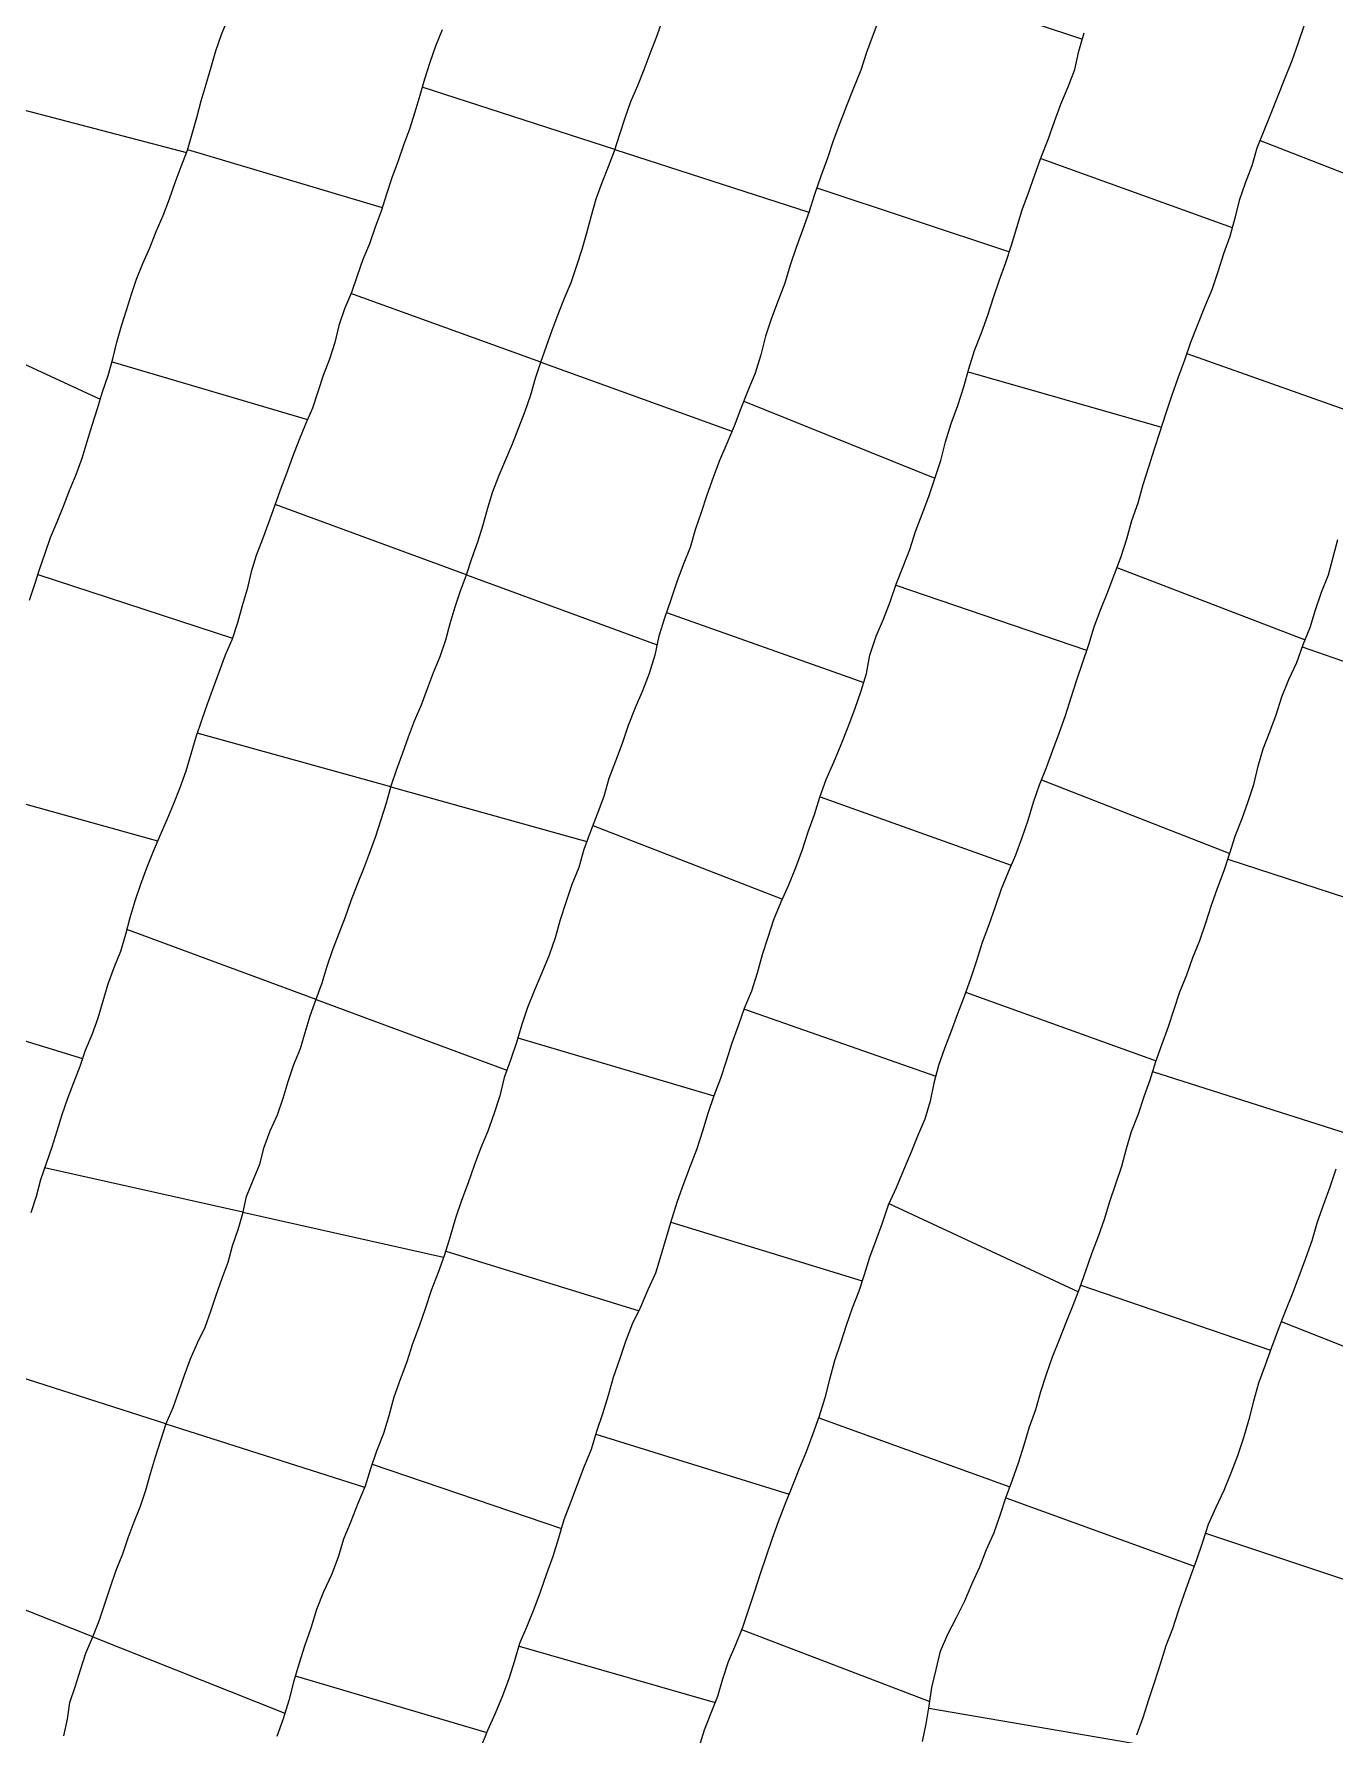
# Model space of a CAD drawing. Extents: x 703186 to 703989, y 1560402 to 1561368.
# Drawn here: x 703897.27 to 703926.13, y 1560793.98 to 1560831.71 of the extents above; entities that cross this region are included whole.
import ezdxf

# ---------------------------------------------------------------- set-up
doc = ezdxf.new("R2010")
doc.units = 0
doc.layers.add('10124_2002_REAL', color=30, linetype='Continuous')
doc.layers.add('AGROCAD PLL', color=7, linetype='Continuous')

msp = doc.modelspace()

# ---------------------------------------------------------------- linework, layer by layer
at = {"layer": '10124_2002_REAL'}
for points in [[(703897.1716, 1560819.1558), (703897.2854, 1560819.509), (703897.3999, 1560819.8584), (703897.5171, 1560820.1993), (703897.6382, 1560820.5461), (703897.7811, 1560820.8889), (703897.9246, 1560821.2404), (703898.0582, 1560821.585), (703898.2025, 1560821.9398), (703898.3408, 1560822.3039), (703898.449, 1560822.6748), (703898.559, 1560823.0338), (703898.6768, 1560823.4054), (703898.7892, 1560823.779), (703898.9121, 1560824.1354), (703899.021, 1560824.5039), (703899.11, 1560824.8749), (703899.2104, 1560825.2374), (703899.3244, 1560825.5901), (703899.4316, 1560825.939), (703899.5449, 1560826.2771), (703899.6857, 1560826.6202), (703899.8385, 1560826.9693), (703899.9767, 1560827.335), (703900.1368, 1560827.6882), (703900.2726, 1560828.0542), (703900.4032, 1560828.4174), (703900.5361, 1560828.7752), (703900.6724, 1560829.1368), (703900.7788, 1560829.4949), (703900.8798, 1560829.8612), (703900.9751, 1560830.2303), (703901.0884, 1560830.6023), (703901.2013, 1560830.9739), (703901.3037, 1560831.3378), (703901.4269, 1560831.7032), (703901.5763, 1560832.064)], [(703916.0318, 1560832.0921), (703915.8888, 1560831.7043), (703915.7419, 1560831.3047), (703915.6125, 1560830.9099), (703915.4481, 1560830.5077), (703915.2937, 1560830.1189), (703915.1483, 1560829.7355), (703914.9996, 1560829.3438), (703914.8728, 1560828.9558), (703914.7236, 1560828.5567), (703914.589, 1560828.1516), (703914.4571, 1560827.7528), (703914.3165, 1560827.358), (703914.1758, 1560826.9734), (703914.049, 1560826.584), (703913.924, 1560826.1861), (703913.7761, 1560825.8021), (703913.6302, 1560825.4097), (703913.5019, 1560825.0082), (703913.3916, 1560824.5929), (703913.2677, 1560824.1888), (703913.1076, 1560823.7947), (703912.9512, 1560823.4073), (703912.8011, 1560823.0171), (703912.6391, 1560822.6315), (703912.4791, 1560822.2542), (703912.3373, 1560821.8735), (703912.2008, 1560821.4863), (703912.0695, 1560821.0978), (703911.9391, 1560820.7179), (703911.8243, 1560820.3257), (703911.6716, 1560819.9419), (703911.5293, 1560819.5594), (703911.3995, 1560819.1606), (703911.2573, 1560818.7584), (703911.1343, 1560818.353), (703911.0408, 1560817.9372), (703910.9146, 1560817.5286), (703910.7665, 1560817.1423), (703910.6069, 1560816.765), (703910.4541, 1560816.3742), (703910.3193, 1560815.9775), (703910.1732, 1560815.5847), (703910.0233, 1560815.2003), (703909.9137, 1560814.8003), (703909.7652, 1560814.4086), (703909.614, 1560814.0203), (703909.4704, 1560813.6216), (703909.3544, 1560813.2274), (703909.2039, 1560812.8452), (703909.0726, 1560812.4498), (703908.9417, 1560812.0636), (703908.8304, 1560811.6648), (703908.6966, 1560811.2766), (703908.5329, 1560810.8861), (703908.3747, 1560810.5017), (703908.2149, 1560810.1196), (703908.0944, 1560809.7441), (703907.9764, 1560809.3466), (703907.8377, 1560808.9546), (703907.701, 1560808.5662), (703907.6071, 1560808.1566), (703907.4752, 1560807.7555), (703907.3374, 1560807.3727), (703907.177, 1560806.9948), (703907.0361, 1560806.6181), (703906.9, 1560806.2287), (703906.7562, 1560805.8405), (703906.621, 1560805.4489), (703906.5036, 1560805.0415), (703906.3772, 1560804.6321), (703906.2337, 1560804.2425), (703906.0793, 1560803.8441), (703905.9484, 1560803.4384), (703905.8132, 1560803.05), (703905.664, 1560802.6605), (703905.5389, 1560802.2614), (703905.3931, 1560801.8653), (703905.2565, 1560801.475), (703905.1403, 1560801.0647), (703905.0244, 1560800.6673), (703904.872, 1560800.2803), (703904.7378, 1560799.8854), (703904.6143, 1560799.4983), (703904.4536, 1560799.1147), (703904.301, 1560798.721), (703904.1378, 1560798.3263), (703904.0158, 1560797.9303), (703903.8682, 1560797.5349), (703903.6954, 1560797.1578), (703903.5407, 1560796.7679), (703903.4127, 1560796.3535), (703903.2714, 1560795.9543), (703903.143, 1560795.5543), (703903.0254, 1560795.1578), (703902.9243, 1560794.7506), (703902.7994, 1560794.343), (703902.6571, 1560793.9493)], [(703906.3232, 1560831.8054), (703906.1782, 1560831.4421), (703906.0481, 1560831.08), (703905.9336, 1560830.7119), (703905.8332, 1560830.3453), (703905.7155, 1560829.978), (703905.6028, 1560829.6021), (703905.4646, 1560829.2495), (703905.3466, 1560828.8962), (703905.2113, 1560828.525), (703905.0874, 1560828.1569), (703904.9697, 1560827.7825), (703904.8393, 1560827.4257), (703904.7125, 1560827.0614), (703904.5626, 1560826.7095), (703904.4375, 1560826.3483), (703904.3112, 1560825.9785), (703904.1616, 1560825.6169), (703904.0349, 1560825.2485), (703903.943, 1560824.8693), (703903.8242, 1560824.5008), (703903.6826, 1560824.1394), (703903.5642, 1560823.7769), (703903.4466, 1560823.4163), (703903.2909, 1560823.057), (703903.1428, 1560822.6956), (703903.0044, 1560822.3317), (703902.873, 1560821.963), (703902.7294, 1560821.5981), (703902.607, 1560821.238), (703902.4755, 1560820.87), (703902.3369, 1560820.5056), (703902.1978, 1560820.1481), (703902.0881, 1560819.7816), (703901.996, 1560819.4), (703901.8877, 1560819.0277), (703901.7824, 1560818.6547), (703901.6633, 1560818.2878), (703901.5135, 1560817.9328), (703901.3762, 1560817.5706), (703901.2448, 1560817.2098), (703901.1154, 1560816.8457), (703900.9867, 1560816.4819), (703900.8578, 1560816.115), (703900.7496, 1560815.7415), (703900.6403, 1560815.363), (703900.5085, 1560814.9953), (703900.3662, 1560814.6353), (703900.2157, 1560814.2794), (703900.0587, 1560813.9274), (703899.9106, 1560813.576), (703899.7671, 1560813.2129), (703899.6362, 1560812.8448), (703899.5088, 1560812.477), (703899.3968, 1560812.1099), (703899.3028, 1560811.736), (703899.1857, 1560811.3616), (703899.0415, 1560811.0013), (703898.9053, 1560810.6372), (703898.7936, 1560810.2609), (703898.6851, 1560809.8836), (703898.5516, 1560809.5155), (703898.4049, 1560809.1652), (703898.2871, 1560808.8093), (703898.1459, 1560808.4489), (703898.01, 1560808.1025), (703897.8872, 1560807.7404), (703897.7761, 1560807.3798), (703897.6654, 1560807.0217), (703897.5364, 1560806.66), (703897.4167, 1560806.3001), (703897.3149, 1560805.9274), (703897.1969, 1560805.5622)], [(703897.9306, 1560793.9612), (703898.0103, 1560794.3319), (703898.0672, 1560794.7024), (703898.1901, 1560795.0723), (703898.3044, 1560795.4268), (703898.4234, 1560795.7982), (703898.5761, 1560796.1569), (703898.7182, 1560796.515), (703898.8417, 1560796.8947), (703898.97, 1560797.2703), (703899.0964, 1560797.6358), (703899.2409, 1560797.9986), (703899.3622, 1560798.3555), (703899.4954, 1560798.7133), (703899.6347, 1560799.0589), (703899.7532, 1560799.4126), (703899.8516, 1560799.7824), (703899.9682, 1560800.1508), (703900.0818, 1560800.5197), (703900.2005, 1560800.8915), (703900.358, 1560801.2471), (703900.4865, 1560801.6046), (703900.6066, 1560801.9637), (703900.743, 1560802.3234), (703900.8995, 1560802.6779), (703901.0668, 1560803.03), (703901.1923, 1560803.3829), (703901.3151, 1560803.7422), (703901.4418, 1560804.1131), (703901.5748, 1560804.471), (703901.6768, 1560804.8312), (703901.796, 1560805.1949), (703901.9003, 1560805.5533), (703901.9842, 1560805.9274), (703902.1334, 1560806.2886), (703902.2792, 1560806.6449), (703902.3799, 1560807.0212), (703902.5071, 1560807.3837), (703902.6756, 1560807.7369), (703902.8016, 1560808.1108), (703902.909, 1560808.4813), (703903.0331, 1560808.8519), (703903.1833, 1560809.2109), (703903.2862, 1560809.5676), (703903.3936, 1560809.9356), (703903.5287, 1560810.3013), (703903.6623, 1560810.6661), (703903.774, 1560811.0367), (703903.9005, 1560811.4059), (703904.0421, 1560811.7711), (703904.1774, 1560812.1313), (703904.3034, 1560812.4895), (703904.4465, 1560812.8519), (703904.5842, 1560813.201), (703904.7172, 1560813.5574), (703904.8511, 1560813.9197), (703904.9704, 1560814.29), (703905.0888, 1560814.6628), (703905.1926, 1560815.0371), (703905.3229, 1560815.4061), (703905.4532, 1560815.7645), (703905.5814, 1560816.1235), (703905.715, 1560816.48), (703905.866, 1560816.836), (703906.001, 1560817.1929), (703906.1365, 1560817.5514), (703906.281, 1560817.9066), (703906.4046, 1560818.2723), (703906.5056, 1560818.6379), (703906.6102, 1560819.0031), (703906.7357, 1560819.3612), (703906.8663, 1560819.7174), (703906.9872, 1560820.0798), (703907.1189, 1560820.4454), (703907.2321, 1560820.8234), (703907.3397, 1560821.1996), (703907.4529, 1560821.5674), (703907.5882, 1560821.9278), (703907.7395, 1560822.2749), (703907.8887, 1560822.6223), (703908.029, 1560822.9848), (703908.1645, 1560823.3464), (703908.2919, 1560823.7118), (703908.3943, 1560824.0775), (703908.5115, 1560824.4327), (703908.6406, 1560824.7897), (703908.765, 1560825.1447), (703908.8975, 1560825.4972), (703909.038, 1560825.8526), (703909.1862, 1560826.2037), (703909.3107, 1560826.5755), (703909.428, 1560826.9401), (703909.532, 1560827.3059), (703909.6357, 1560827.6845), (703909.7433, 1560828.0585), (703909.8742, 1560828.4168), (703910.0165, 1560828.7706), (703910.147, 1560829.1238), (703910.2661, 1560829.4916), (703910.3843, 1560829.8528), (703910.5139, 1560830.2121), (703910.6654, 1560830.5694), (703910.8088, 1560830.9232), (703910.9419, 1560831.281), (703911.0798, 1560831.6393), (703911.2036, 1560831.9934)], [(703907.1857, 1560793.7056), (703907.3399, 1560794.0872), (703907.5116, 1560794.4633), (703907.668, 1560794.8566), (703907.8119, 1560795.2377), (703907.9367, 1560795.6314), (703908.0475, 1560796.0161), (703908.2107, 1560796.3973), (703908.3637, 1560796.7821), (703908.5098, 1560797.1575), (703908.6473, 1560797.5627), (703908.7875, 1560797.9506), (703908.9144, 1560798.3558), (703909.0344, 1560798.761), (703909.1823, 1560799.1468), (703909.3307, 1560799.541), (703909.4737, 1560799.9322), (703909.635, 1560800.3206), (703909.7596, 1560800.7228), (703909.8879, 1560801.1142), (703910.0125, 1560801.5201), (703910.1264, 1560801.9174), (703910.2634, 1560802.3185), (703910.4022, 1560802.7193), (703910.5452, 1560803.1019), (703910.7358, 1560803.4781), (703910.8937, 1560803.8617), (703911.062, 1560804.2345), (703911.1868, 1560804.6285), (703911.2988, 1560805.0286), (703911.4202, 1560805.4239), (703911.5446, 1560805.8236), (703911.688, 1560806.2138), (703911.8313, 1560806.6052), (703911.982, 1560806.9925), (703912.1098, 1560807.3834), (703912.2292, 1560807.774), (703912.3586, 1560808.1653), (703912.5048, 1560808.5549), (703912.6329, 1560808.9374), (703912.757, 1560809.3334), (703912.9012, 1560809.7192), (703913.0349, 1560810.1013), (703913.1918, 1560810.49), (703913.323, 1560810.8847), (703913.4327, 1560811.2913), (703913.5568, 1560811.682), (703913.6799, 1560812.0725), (703913.8495, 1560812.4603), (703914.0164, 1560812.8402), (703914.1711, 1560813.2248), (703914.316, 1560813.6243), (703914.4453, 1560814.0139), (703914.5822, 1560814.3996), (703914.7069, 1560814.7864), (703914.8471, 1560815.1796), (703915.0162, 1560815.5639), (703915.1775, 1560815.9529), (703915.333, 1560816.346), (703915.4798, 1560816.7369), (703915.6201, 1560817.1418), (703915.7402, 1560817.5304), (703915.8154, 1560817.9337), (703915.9525, 1560818.356), (703916.1149, 1560818.7365), (703916.2629, 1560819.1163), (703916.3976, 1560819.5123), (703916.5509, 1560819.9001), (703916.7024, 1560820.2819), (703916.8274, 1560820.6768), (703916.9745, 1560821.0634), (703917.1237, 1560821.4517), (703917.2541, 1560821.8511), (703917.387, 1560822.249), (703917.4932, 1560822.6635), (703917.6211, 1560823.0721), (703917.7667, 1560823.4741), (703917.8969, 1560823.8873), (703918.0118, 1560824.2886), (703918.1375, 1560824.6888), (703918.2903, 1560825.0862), (703918.4295, 1560825.4751), (703918.5578, 1560825.866), (703918.6905, 1560826.2627), (703918.8341, 1560826.6411), (703918.955, 1560827.0284), (703919.0716, 1560827.4207), (703919.1959, 1560827.8109), (703919.3368, 1560828.1918), (703919.4724, 1560828.5884), (703919.6141, 1560828.9815), (703919.7674, 1560829.3734), (703919.9075, 1560829.7725), (703920.0521, 1560830.1578), (703920.2168, 1560830.5375), (703920.3582, 1560830.9266), (703920.4528, 1560831.3341), (703920.5716, 1560831.7398)], [(703925.449, 1560831.9076), (703925.3125, 1560831.5188), (703925.1792, 1560831.1172), (703925.0206, 1560830.7312), (703924.8674, 1560830.3402), (703924.7117, 1560829.9503), (703924.553, 1560829.5648), (703924.4025, 1560829.1773), (703924.2845, 1560828.7894), (703924.1401, 1560828.404), (703924.0083, 1560828.0195), (703923.9119, 1560827.6282), (703923.8019, 1560827.2238), (703923.6573, 1560826.8389), (703923.5345, 1560826.4375), (703923.3985, 1560826.0376), (703923.2412, 1560825.6557), (703923.0798, 1560825.2616), (703922.931, 1560824.8704), (703922.7909, 1560824.4752), (703922.6491, 1560824.0755), (703922.5032, 1560823.6806), (703922.3749, 1560823.2806), (703922.2499, 1560822.8893), (703922.1201, 1560822.505), (703921.9953, 1560822.1022), (703921.8708, 1560821.7096), (703921.7577, 1560821.3091), (703921.6183, 1560820.9113), (703921.5104, 1560820.5055), (703921.3821, 1560820.1152), (703921.2321, 1560819.724), (703921.0862, 1560819.3353), (703920.9316, 1560818.9508), (703920.7863, 1560818.5563), (703920.6614, 1560818.1616), (703920.5279, 1560817.7687), (703920.3953, 1560817.3783), (703920.271, 1560816.9861), (703920.1464, 1560816.587), (703920.0045, 1560816.1981), (703919.8673, 1560815.819), (703919.7238, 1560815.4367), (703919.5732, 1560815.0499), (703919.4342, 1560814.6638), (703919.316, 1560814.2691), (703919.1865, 1560813.8798), (703919.0443, 1560813.4948), (703918.8853, 1560813.1235), (703918.7301, 1560812.7472), (703918.5974, 1560812.3537), (703918.4542, 1560811.9549), (703918.3058, 1560811.5597), (703918.1796, 1560811.1563), (703918.0456, 1560810.7542), (703917.904, 1560810.3613), (703917.7595, 1560809.9783), (703917.6204, 1560809.595), (703917.4676, 1560809.2136), (703917.3347, 1560808.8359), (703917.235, 1560808.4403), (703917.1508, 1560808.0424), (703917.0329, 1560807.6435), (703916.8732, 1560807.2651), (703916.7224, 1560806.895), (703916.5622, 1560806.5137), (703916.3993, 1560806.1199), (703916.2211, 1560805.7365), (703916.0859, 1560805.3377), (703915.9452, 1560804.9512), (703915.8081, 1560804.5751), (703915.6855, 1560804.1932), (703915.5658, 1560803.8246), (703915.4202, 1560803.4497), (703915.2905, 1560803.0621), (703915.1631, 1560802.6721), (703915.0281, 1560802.2792), (703914.916, 1560801.8678), (703914.8143, 1560801.4611), (703914.6918, 1560801.0572), (703914.5492, 1560800.6624), (703914.4005, 1560800.2656), (703914.2374, 1560799.8699), (703914.0861, 1560799.4825), (703913.9282, 1560799.099), (703913.7777, 1560798.713), (703913.6488, 1560798.338), (703913.5165, 1560797.9498), (703913.383, 1560797.5543), (703913.2539, 1560797.1627), (703913.1251, 1560796.7628), (703912.9855, 1560796.3707), (703912.8364, 1560795.9804), (703912.6692, 1560795.6085), (703912.5444, 1560795.2227), (703912.4341, 1560794.8347), (703912.2882, 1560794.4673), (703912.1405, 1560794.0931), (703912.0224, 1560793.7022)], [(703916.9802, 1560793.8378), (703917.061, 1560794.228), (703917.13, 1560794.6308), (703917.1921, 1560795.0383), (703917.2854, 1560795.4366), (703917.3798, 1560795.8396), (703917.5445, 1560796.2197), (703917.7388, 1560796.5868), (703917.9225, 1560796.9564), (703918.0826, 1560797.3419), (703918.2568, 1560797.712), (703918.4045, 1560798.0988), (703918.5694, 1560798.4766), (703918.7016, 1560798.8555), (703918.8307, 1560799.2434), (703918.9748, 1560799.6397), (703919.1082, 1560800.022), (703919.2339, 1560800.4164), (703919.3575, 1560800.818), (703919.4956, 1560801.204), (703919.6086, 1560801.5987), (703919.7331, 1560801.9864), (703919.8671, 1560802.369), (703920.0214, 1560802.7543), (703920.1703, 1560803.1315), (703920.3226, 1560803.5194), (703920.4748, 1560803.8986), (703920.6051, 1560804.2797), (703920.737, 1560804.6655), (703920.8854, 1560805.0468), (703921.0211, 1560805.4246), (703921.1399, 1560805.8126), (703921.269, 1560806.2081), (703921.4006, 1560806.5991), (703921.5055, 1560806.994), (703921.6214, 1560807.3672), (703921.7722, 1560807.7597), (703921.9004, 1560808.1435), (703922.0297, 1560808.5169), (703922.1574, 1560808.9186), (703922.2971, 1560809.3145), (703922.4371, 1560809.6992), (703922.566, 1560810.0835), (703922.6909, 1560810.4684), (703922.8424, 1560810.8453), (703922.9792, 1560811.226), (703923.1325, 1560811.6076), (703923.271, 1560811.9963), (703923.391, 1560812.3895), (703923.5295, 1560812.7678), (703923.6739, 1560813.1561), (703923.7992, 1560813.5417), (703923.9163, 1560813.9213), (703924.0718, 1560814.3099), (703924.2065, 1560814.6865), (703924.3325, 1560815.0679), (703924.4287, 1560815.4694), (703924.5376, 1560815.857), (703924.6861, 1560816.2328), (703924.8298, 1560816.6142), (703924.9567, 1560817.0097), (703925.1124, 1560817.3963), (703925.2874, 1560817.7754), (703925.425, 1560818.1697), (703925.5847, 1560818.5457), (703925.7022, 1560818.939), (703925.8317, 1560819.3289), (703925.986, 1560819.7164), (703926.0923, 1560820.1095), (703926.1984, 1560820.5019)], [(703926.1503, 1560806.5335), (703926.0158, 1560806.137), (703925.8745, 1560805.7488), (703925.7402, 1560805.3545), (703925.6174, 1560804.9444), (703925.4786, 1560804.5484), (703925.334, 1560804.1542), (703925.1833, 1560803.7584), (703925.0256, 1560803.3728), (703924.8688, 1560802.9761), (703924.7261, 1560802.5761), (703924.5856, 1560802.1855), (703924.4395, 1560801.7879), (703924.3253, 1560801.3844), (703924.2233, 1560800.9816), (703924.1006, 1560800.5713), (703923.9699, 1560800.1784), (703923.8241, 1560799.788), (703923.6661, 1560799.4086), (703923.4908, 1560799.0321), (703923.3213, 1560798.6492), (703923.1913, 1560798.2586), (703923.0621, 1560797.8679), (703922.9196, 1560797.4821), (703922.787, 1560797.1118), (703922.6531, 1560796.7264), (703922.5258, 1560796.3396), (703922.3813, 1560795.9591), (703922.253, 1560795.5562), (703922.1262, 1560795.1622), (703921.9945, 1560794.7647), (703921.8702, 1560794.3662), (703921.7303, 1560793.981)]]:
    msp.add_lwpolyline(points, dxfattribs=at)
at = {"layer": 'AGROCAD PLL', "color": 5, "true_color": 0x0000ff}
for points in [[(703916.3567, 1560832.9918), (703920.5294, 1560831.5956)], [(703895.7305, 1560815.0103), (703900.0114, 1560813.8152)], [(703894.1034, 1560810.2859), (703898.3468, 1560808.9897)], [(703911.4003, 1560805.3591), (703915.6412, 1560804.0567)], [(703920.4952, 1560803.9583), (703924.7055, 1560802.5188)], [(703900.198, 1560800.8836), (703895.964, 1560802.2354)], [(703904.7741, 1560799.9921), (703908.9761, 1560798.5642)], [(703918.8317, 1560799.2461), (703923.01, 1560797.7268)], [(703903.0669, 1560795.2977), (703907.3194, 1560794.0364)]]:
    msp.add_lwpolyline(points, dxfattribs=at)
at = {"layer": 'AGROCAD PLL', "color": 3, "true_color": 0x00ff00}
for points in [[(703910.1557, 1560829.1508), (703905.8848, 1560830.5338)], [(703896.2703, 1560830.2317), (703900.6526, 1560829.0842)], [(703900.6759, 1560829.1487), (703904.9957, 1560827.8652)], [(703910.1557, 1560829.1508), (703914.4586, 1560827.7574)], [(703910.1557, 1560829.1508), (703914.4587, 1560827.7574)], [(703910.1557, 1560829.1508), (703914.4586, 1560827.7574)], [(703910.1557, 1560829.1508), (703914.4587, 1560827.7574)], [(703919.6037, 1560828.9525), (703923.8553, 1560827.42)], [(703914.6377, 1560828.2981), (703918.9084, 1560826.8791)], [(703908.5116, 1560824.4331), (703904.3017, 1560825.9555)], [(703894.625, 1560825.5152), (703898.7384, 1560823.61)], [(703899.0033, 1560824.4439), (703903.3369, 1560823.1632)], [(703908.5116, 1560824.4331), (703912.7518, 1560822.8998)], [(703908.5116, 1560824.4331), (703912.7518, 1560822.8998)], [(703917.9924, 1560824.2209), (703922.2829, 1560822.9925)], [(703906.866, 1560819.7165), (703902.6191, 1560821.2736)], [(703897.3568, 1560819.7268), (703901.6714, 1560818.3128)], [(703906.866, 1560819.7165), (703911.0925, 1560818.1669)], [(703906.866, 1560819.7165), (703911.0925, 1560818.1669)], [(703921.2905, 1560819.8762), (703925.4692, 1560818.2739)], [(703916.3896, 1560819.4887), (703920.623, 1560818.0487)], [(703925.4076, 1560818.1198), (703929.6566, 1560816.637)], [(703905.1853, 1560815.0108), (703900.8885, 1560816.2024)], [(703919.6183, 1560815.1658), (703923.7981, 1560813.5384)], [(703919.6183, 1560815.1658), (703923.7982, 1560813.5383)], [(703905.1853, 1560815.0108), (703909.5362, 1560813.8042)], [(703905.1853, 1560815.0108), (703909.5362, 1560813.8042)], [(703914.7079, 1560814.7891), (703918.9507, 1560813.2763)], [(703909.668, 1560814.159), (703913.8759, 1560812.5204)], [(703923.7556, 1560813.4076), (703928.0202, 1560812.0219)], [(703923.7556, 1560813.4076), (703928.0204, 1560812.0218)], [(703903.5269, 1560810.2965), (703899.3306, 1560811.8468)], [(703903.5269, 1560810.2965), (703907.7597, 1560808.7328)], [(703903.5269, 1560810.2965), (703907.7597, 1560808.7328)], [(703917.9392, 1560810.4588), (703922.1637, 1560808.9363)], [(703913.0291, 1560810.0847), (703917.275, 1560808.599)], [(703908.0064, 1560809.4478), (703912.3558, 1560808.1567)], [(703908.0064, 1560809.4478), (703912.3554, 1560808.1568)], [(703922.0867, 1560808.6961), (703926.4063, 1560807.3229)], [(703922.0867, 1560808.6961), (703926.4068, 1560807.3228)], [(703901.9055, 1560805.5766), (703897.5044, 1560806.5637)], [(703906.4033, 1560804.7166), (703910.6923, 1560803.3923)], [(703924.9405, 1560803.1575), (703929.1138, 1560801.5079)], [(703914.6786, 1560801.0208), (703918.9199, 1560799.4888)], [(703909.7378, 1560800.6524), (703914.0214, 1560799.3254)], [(703923.2573, 1560798.4569), (703927.5163, 1560797.0395)], [(703898.5762, 1560796.1571), (703894.3737, 1560797.8247)], [(703912.9678, 1560796.3244), (703917.1449, 1560794.7287)], [(703908.0303, 1560795.9565), (703912.3819, 1560794.7032)]]:
    msp.add_lwpolyline(points, dxfattribs=at)
at = {"layer": 'AGROCAD PLL', "color": 1, "true_color": 0xff0000}
for points in [[(703924.4694, 1560829.3496), (703928.7612, 1560827.6827)], [(703922.8445, 1560824.6264), (703927.1836, 1560823.0882)], [(703913.0174, 1560823.5712), (703917.2569, 1560821.8597)], [(703913.0174, 1560823.5712), (703917.257, 1560821.8597)], [(703911.2997, 1560818.8784), (703915.6784, 1560817.3303)], [(703916.2361, 1560805.7688), (703920.441, 1560803.8144)], [(703901.9055, 1560805.5766), (703906.3573, 1560804.5782)], [(703901.9055, 1560805.5766), (703906.3573, 1560804.5782)], [(703900.198, 1560800.8836), (703904.6052, 1560799.4766)], [(703900.198, 1560800.8836), (703904.6052, 1560799.4766)], [(703898.5762, 1560796.1571), (703902.8372, 1560794.4663)], [(703898.5762, 1560796.1571), (703902.8372, 1560794.4663)], [(703917.1204, 1560794.5749), (703921.6533, 1560793.7984)]]:
    msp.add_lwpolyline(points, dxfattribs=at)

doc.saveas('drawing.dxf')
